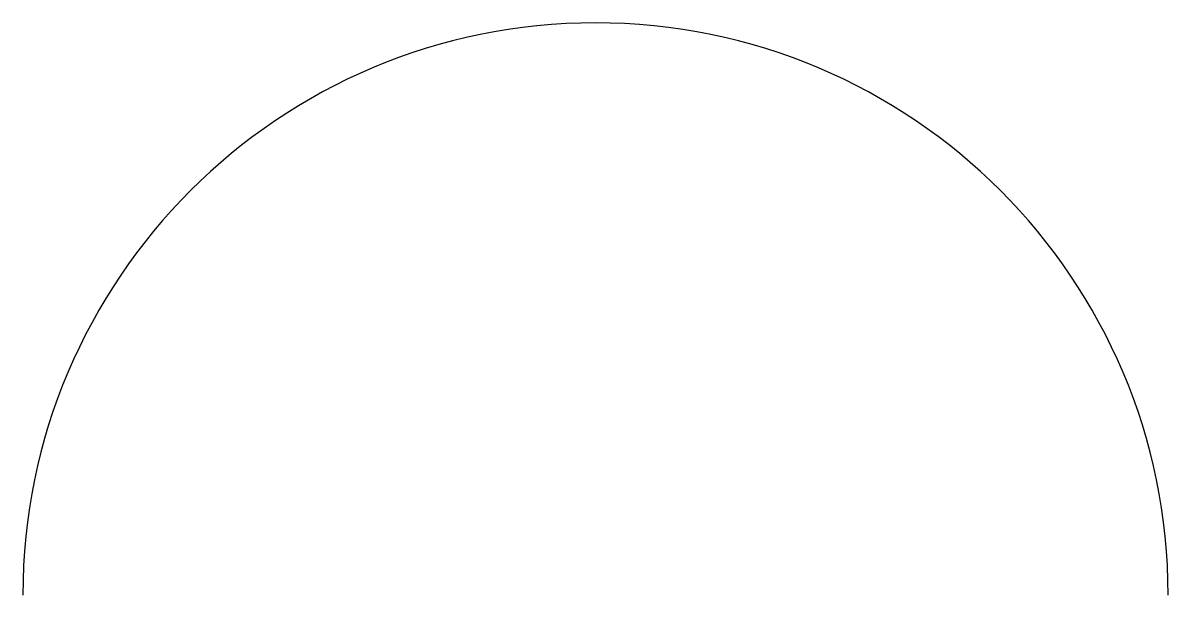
# Model space of a CAD drawing. Header units: metres. Extents: x 105 to 115, y 110 to 115.
import ezdxf

# ---------------------------------------------------------------- set-up
doc = ezdxf.new("R2010")
doc.units = ezdxf.units.M
doc.layers.add('LAYER1', color=1, linetype='CONTINUOUS')

msp = doc.modelspace()

# ---------------------------------------------------------------- linework, layer by layer
at = {"layer": 'LAYER1'}
msp.add_arc((110, 110), 5, 0, 180, dxfattribs=at)

doc.saveas('drawing.dxf')
